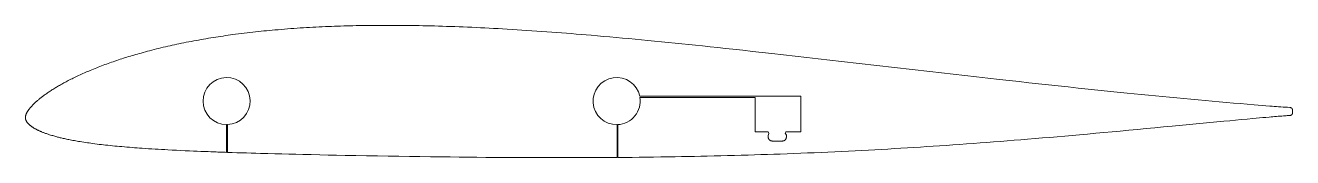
# Model space of a CAD drawing. Header units: millimetres. Extents: x -3 to 433, y 144 to 189.
import ezdxf

# ---------------------------------------------------------------- set-up
doc = ezdxf.new("R2010")
doc.units = ezdxf.units.MM
doc.layers.add('Geometries', color=7, linetype='Continuous')

msp = doc.modelspace()

# ---------------------------------------------------------------- linework, layer by layer
at = {"layer": 'Geometries', "linetype": 'Continuous', "lineweight": 13}
for p, q in [((208.38, 164.88), (263.74, 164.88)), ((248, 164.48), (208.45, 164.48)), ((247.99, 152.68), (248, 164.48)), ((263.74, 164.88), (263.72, 152.68)), ((66.4, 145.59), (66.4, 155.11)), ((66.74, 155.12), (66.74, 145.58)), ((200.6, 143.83), (200.6, 155.12)), ((200.8, 155.12), (200.8, 143.83)), ((252.51, 152.68), (247.99, 152.68)), ((252.73, 152.03), (252.51, 152.68)), ((258.37, 152.18), (258.57, 152.68)), ((263.72, 152.68), (258.57, 152.68)), ((252.54, 150.81), (252.54, 151.4)), ((257.42, 149.48), (253.87, 149.48)), ((258.75, 151.54), (258.75, 150.78))]:
    msp.add_line(p, q, dxfattribs=at)
at = {"layer": 'Geometries', "linetype": 'Continuous', "lineweight": 13, "flags": 128}
for points in [[(431.67, 161.02), (430.91, 161.06), (430.14, 161.1), (429.38, 161.15), (428.61, 161.2), (427.85, 161.25), (427.1, 161.3), (426.35, 161.35), (425.6, 161.41), (424.85, 161.47), (423.51, 161.57), (422.17, 161.68), (420.83, 161.79), (419.49, 161.91), (417.1, 162.11), (414.71, 162.32), (412.32, 162.52), (409.93, 162.73), (407.49, 162.95), (405.05, 163.17), (402.62, 163.39), (400.18, 163.61), (397.74, 163.83), (395.3, 164.06), (392.87, 164.29), (390.43, 164.52), (387.99, 164.76), (385.55, 164.99), (383.12, 165.23), (380.68, 165.47), (378.25, 165.72), (375.81, 165.96), (372.46, 166.3), (369.11, 166.65), (365.76, 166.99), (362.42, 167.34), (359.01, 167.7), (355.6, 168.06), (352.19, 168.43), (348.78, 168.79), (345.38, 169.16), (342.03, 169.53), (338.68, 169.9), (335.34, 170.26), (331.99, 170.64), (328.01, 171.08), (324.03, 171.53), (320.04, 171.98), (316.06, 172.43), (312.08, 172.88), (308.1, 173.33), (302.02, 174.03), (295.94, 174.72), (289.86, 175.42), (283.78, 176.12), (277.7, 176.82), (273.72, 177.28), (269.73, 177.73), (265.75, 178.18), (261.77, 178.64), (257.79, 179.09), (253.81, 179.53), (250.46, 179.91), (247.11, 180.28), (243.77, 180.65), (240.42, 181.01), (237.79, 181.3), (235.16, 181.58), (232.53, 181.86), (229.9, 182.14), (227.55, 182.38), (225.21, 182.63), (222.86, 182.87), (220.51, 183.11), (218.16, 183.35), (215.81, 183.58), (213.46, 183.82), (211.11, 184.05), (208.94, 184.26), (206.77, 184.46), (204.59, 184.67), (202.42, 184.87), (200.25, 185.07), (198.12, 185.26), (195.98, 185.45), (193.85, 185.64), (191.72, 185.82), (190.01, 185.97), (188.3, 186.11), (186.59, 186.25), (184.88, 186.39), (183.18, 186.52), (181.5, 186.65), (179.82, 186.78), (178.14, 186.91), (176.46, 187.03), (174.75, 187.15), (173.04, 187.27), (171.33, 187.39), (169.62, 187.5), (167.91, 187.61), (166.23, 187.72), (164.55, 187.82), (162.87, 187.92), (161.19, 188.02), (159.69, 188.1), (158.19, 188.19), (156.69, 188.26), (155.19, 188.34), (153.69, 188.42), (152.19, 188.49), (150.69, 188.56), (149.19, 188.62), (147.76, 188.68), (146.33, 188.74), (144.91, 188.79), (143.48, 188.84), (142.05, 188.89), (140.62, 188.94), (139.28, 188.98), (137.93, 189.02), (136.59, 189.05), (135.24, 189.08), (133.89, 189.11), (132.55, 189.14), (131.2, 189.16), (129.85, 189.18), (128.51, 189.2), (127.16, 189.22), (125.84, 189.23), (124.52, 189.24), (123.19, 189.24), (121.87, 189.24), (120.75, 189.24), (119.63, 189.24), (118.51, 189.23), (117.38, 189.23), (116.26, 189.22), (115.14, 189.2), (114.08, 189.19), (113.02, 189.17), (111.97, 189.15), (110.91, 189.13), (109.85, 189.11), (108.79, 189.08), (107.74, 189.06), (106.68, 189.03), (105.62, 188.99), (104.56, 188.96), (103.52, 188.92), (102.49, 188.88), (101.45, 188.84), (100.41, 188.8), (99.32, 188.75), (98.23, 188.7), (97.14, 188.64), (96.05, 188.58), (94.96, 188.52), (93.9, 188.46), (92.83, 188.39), (91.76, 188.33), (90.69, 188.25), (89.6, 188.18), (88.51, 188.1), (87.42, 188.02), (86.33, 187.93), (85.24, 187.84), (84.15, 187.75), (83.06, 187.66), (82.11, 187.57), (81.16, 187.48), (80.2, 187.39), (79.25, 187.3), (78.3, 187.2), (77.35, 187.1), (76.4, 187), (75.45, 186.89), (74.45, 186.78), (73.46, 186.66), (72.46, 186.54), (71.47, 186.42), (70.48, 186.29), (69.48, 186.16), (68.63, 186.05), (67.78, 185.94), (66.94, 185.82), (66.09, 185.7), (65.24, 185.57), (64.41, 185.45), (63.57, 185.32), (62.74, 185.19), (61.91, 185.06), (61.06, 184.93), (60.22, 184.79), (59.37, 184.65), (58.52, 184.5), (57.68, 184.35), (56.83, 184.2), (55.99, 184.05), (55.14, 183.89), (54.3, 183.73), (53.46, 183.57), (52.61, 183.41), (51.77, 183.24), (50.93, 183.07), (50.09, 182.89), (49.32, 182.73), (48.55, 182.56), (47.78, 182.39), (47.01, 182.22), (46.24, 182.05), (45.48, 181.87), (44.69, 181.69), (43.9, 181.5), (43.11, 181.31), (42.32, 181.11), (41.53, 180.92), (40.75, 180.72), (40.01, 180.52), (39.27, 180.33), (38.53, 180.13), (37.79, 179.93), (37.05, 179.73), (36.44, 179.55), (35.83, 179.38), (35.21, 179.2), (34.6, 179.02), (33.99, 178.84), (33.38, 178.66), (32.8, 178.49), (32.23, 178.31), (31.66, 178.13), (31.08, 177.95), (30.51, 177.76), (29.9, 177.57), (29.3, 177.37), (28.69, 177.16), (28.09, 176.96), (27.49, 176.75), (26.89, 176.54), (26.32, 176.34), (25.75, 176.14), (25.19, 175.94), (24.62, 175.73), (24.06, 175.52), (23.5, 175.31), (22.94, 175.09), (22.38, 174.88), (21.82, 174.66), (21.26, 174.43), (20.71, 174.21), (20.16, 173.99), (19.62, 173.76), (19.07, 173.53), (18.57, 173.32), (18.08, 173.1), (17.58, 172.89), (17.08, 172.67), (16.59, 172.44), (16.09, 172.22), (15.6, 171.99), (15.11, 171.76), (14.66, 171.55), (14.22, 171.34), (13.79, 171.13), (13.35, 170.91), (12.91, 170.69), (12.48, 170.47), (12.04, 170.25), (11.67, 170.05), (11.29, 169.85), (10.91, 169.65), (10.54, 169.44), (10.16, 169.24), (9.79, 169.03), (9.42, 168.82), (9.05, 168.61), (8.72, 168.41), (8.39, 168.22), (8.06, 168.02), (7.73, 167.82), (7.41, 167.62), (7.08, 167.42), (6.76, 167.21), (6.45, 167.02), (6.15, 166.82), (5.84, 166.62), (5.54, 166.42), (5.24, 166.22), (4.94, 166.01), (4.66, 165.82), (4.38, 165.62), (4.11, 165.42), (3.83, 165.22), (3.55, 165.02), (3.33, 164.85), (3.1, 164.68), (2.87, 164.51), (2.65, 164.33), (2.42, 164.16), (2.2, 163.98), (2.02, 163.84), (1.85, 163.7), (1.68, 163.56), (1.51, 163.41), (1.34, 163.26), (1.17, 163.12), (0.95, 162.91), (0.73, 162.71), (0.5, 162.5), (0.28, 162.29), (0.15, 162.15), (0.01, 162.02), (-0.12, 161.88), (-0.26, 161.75), (-0.39, 161.61), (-0.5, 161.49), (-0.6, 161.37), (-0.71, 161.25), (-0.81, 161.13), (-0.91, 161.01), (-1.01, 160.88), (-1.13, 160.74), (-1.25, 160.59), (-1.37, 160.44), (-1.48, 160.3), (-1.56, 160.19), (-1.65, 160.08), (-1.73, 159.97), (-1.8, 159.85), (-1.88, 159.74), (-1.96, 159.63), (-2.03, 159.51), (-2.07, 159.44), (-2.11, 159.36), (-2.15, 159.29), (-2.19, 159.21), (-2.22, 159.14), (-2.27, 159.04), (-2.31, 158.94), (-2.36, 158.84), (-2.4, 158.74), (-2.44, 158.64), (-2.48, 158.54), (-2.51, 158.44), (-2.55, 158.34), (-2.58, 158.23), (-2.61, 158.13), (-2.63, 158.07), (-2.64, 158), (-2.66, 157.94), (-2.67, 157.87), (-2.68, 157.81), (-2.68, 157.75), (-2.69, 157.7), (-2.69, 157.65), (-2.69, 157.6), (-2.69, 157.55)], [(66.4, 145.59), (65.9, 145.61), (65.4, 145.63), (64.9, 145.64), (64.39, 145.66), (63.88, 145.68), (63.38, 145.7), (62.87, 145.72), (61.94, 145.75), (61.01, 145.79), (60.09, 145.82), (58.85, 145.87), (57.61, 145.92), (56.37, 145.97), (55.13, 146.02), (53.66, 146.09), (52.18, 146.15), (50.71, 146.22), (49.23, 146.3), (47.76, 146.37), (46.28, 146.45), (45.18, 146.51), (44.07, 146.57), (42.96, 146.64), (41.86, 146.7), (40.75, 146.77), (39.65, 146.85), (38.54, 146.92), (37.44, 147), (36.57, 147.06), (35.7, 147.12), (34.83, 147.18), (33.97, 147.25), (33.1, 147.32), (32.23, 147.39), (31.37, 147.47), (30.5, 147.54), (29.7, 147.61), (28.89, 147.69), (28.09, 147.76), (27.29, 147.84), (26.49, 147.92), (25.69, 148), (24.89, 148.09), (24.15, 148.17), (23.42, 148.26), (22.69, 148.34), (21.95, 148.43), (21.22, 148.53), (20.49, 148.62), (19.86, 148.71), (19.23, 148.8), (18.61, 148.89), (17.98, 148.98), (17.36, 149.07), (16.73, 149.17), (16.11, 149.27), (15.62, 149.35), (15.13, 149.44), (14.64, 149.52), (14.15, 149.61), (13.66, 149.7), (13.17, 149.79), (12.68, 149.89), (12.29, 149.97), (11.89, 150.05), (11.5, 150.13), (11.1, 150.22), (10.71, 150.3), (10.32, 150.39), (9.92, 150.48), (9.62, 150.55), (9.31, 150.63), (9, 150.7), (8.69, 150.78), (8.39, 150.86), (8.08, 150.94), (7.78, 151.02), (7.42, 151.12), (7.06, 151.22), (6.71, 151.32), (6.36, 151.43), (6, 151.54), (5.65, 151.65), (5.38, 151.74), (5.1, 151.83), (4.83, 151.92), (4.55, 152.02), (4.28, 152.12), (4.01, 152.21), (3.79, 152.29), (3.56, 152.38), (3.35, 152.46), (3.13, 152.54), (2.91, 152.63), (2.69, 152.72), (2.52, 152.79), (2.35, 152.86), (2.18, 152.93), (2.01, 153.01), (1.84, 153.09), (1.68, 153.16), (1.51, 153.25), (1.35, 153.33), (1.18, 153.41), (1.02, 153.5), (0.86, 153.59), (0.69, 153.67), (0.54, 153.76), (0.39, 153.85), (0.24, 153.93), (0.09, 154.03), (-0.05, 154.12), (-0.17, 154.19), (-0.28, 154.26), (-0.38, 154.34), (-0.49, 154.41), (-0.6, 154.49), (-0.7, 154.57), (-0.82, 154.67), (-0.94, 154.76), (-1.06, 154.86), (-1.18, 154.96), (-1.28, 155.04), (-1.37, 155.12), (-1.46, 155.21), (-1.55, 155.29), (-1.64, 155.38), (-1.71, 155.45), (-1.78, 155.52), (-1.84, 155.59), (-1.91, 155.66), (-1.97, 155.74), (-2.03, 155.81), (-2.08, 155.88), (-2.13, 155.95), (-2.18, 156.03), (-2.22, 156.1), (-2.27, 156.18), (-2.31, 156.26), (-2.35, 156.34), (-2.4, 156.43), (-2.44, 156.52), (-2.47, 156.61), (-2.51, 156.7), (-2.54, 156.78), (-2.56, 156.85), (-2.59, 156.93), (-2.61, 157.01), (-2.63, 157.09), (-2.65, 157.17), (-2.66, 157.23), (-2.67, 157.29), (-2.68, 157.36), (-2.68, 157.42), (-2.69, 157.48), (-2.69, 157.55)], [(431.75, 158.26), (431.31, 158.24), (430.86, 158.21), (430.42, 158.18), (429.97, 158.15), (429.52, 158.11), (428.93, 158.07), (428.35, 158.03), (427.77, 157.98), (427.14, 157.93), (426.51, 157.88), (425.89, 157.83), (425.26, 157.77), (424.64, 157.72), (423.52, 157.62), (422.4, 157.52), (421.28, 157.41), (420.17, 157.31), (419.05, 157.21), (417.05, 157.02), (415.06, 156.83), (413.06, 156.65), (411.07, 156.46), (409.08, 156.27), (403.14, 155.71), (397.2, 155.15), (391.27, 154.58), (388.3, 154.3), (385.33, 154.02), (382.36, 153.74), (379.4, 153.46), (376.43, 153.18), (373.46, 152.9), (370.66, 152.64), (367.86, 152.39), (365.06, 152.13), (362.26, 151.88), (359.46, 151.63), (356.92, 151.4), (354.37, 151.18), (351.82, 150.96), (349.28, 150.74), (346.73, 150.52), (344.19, 150.31), (341.64, 150.1), (339.3, 149.91), (336.97, 149.72), (334.63, 149.53), (332.3, 149.35), (329.96, 149.17), (327.63, 148.99), (325.29, 148.82), (322.96, 148.65), (320.62, 148.48), (318.28, 148.31), (315.95, 148.15), (313.61, 147.98), (311.41, 147.84), (309.2, 147.69), (307, 147.55), (304.79, 147.4), (302.59, 147.27), (300.36, 147.13), (298.13, 146.99), (295.89, 146.86), (293.66, 146.73), (291.43, 146.61), (289.2, 146.48), (286.96, 146.36), (284.73, 146.25), (282.39, 146.13), (280.05, 146.01), (277.71, 145.89), (275.37, 145.78), (273.03, 145.68), (270.69, 145.57), (268.35, 145.47), (266.01, 145.37), (263.67, 145.28), (261.33, 145.19), (258.99, 145.1), (256.65, 145.01), (254.44, 144.94), (252.23, 144.86), (250.03, 144.79), (247.82, 144.72), (245.61, 144.65), (243.27, 144.58), (240.93, 144.52), (238.59, 144.45), (236.24, 144.4), (233.9, 144.34), (231.56, 144.29), (229.35, 144.24), (227.14, 144.19), (224.94, 144.15), (222.73, 144.11), (220.52, 144.07), (218.05, 144.03), (215.59, 143.99), (213.13, 143.96), (210.66, 143.93), (208.2, 143.9), (205.73, 143.87), (203.27, 143.85), (200.8, 143.83)], [(431.67, 161.02), (431.73, 161.02), (431.78, 161.01), (431.84, 161), (431.89, 160.99), (431.95, 160.97), (432, 160.96), (432.05, 160.94), (432.1, 160.91), (432.14, 160.89), (432.19, 160.86), (432.24, 160.83), (432.28, 160.8), (432.33, 160.76), (432.37, 160.73), (432.41, 160.69), (432.44, 160.65), (432.48, 160.6), (432.51, 160.56), (432.54, 160.51), (432.57, 160.46), (432.59, 160.41), (432.61, 160.36), (432.63, 160.31), (432.65, 160.26), (432.66, 160.21), (432.67, 160.16), (432.68, 160.11), (432.68, 160.06), (432.69, 160.01)], [(432.69, 159.23), (432.69, 159.18), (432.69, 159.13), (432.68, 159.07), (432.67, 159.02), (432.66, 158.97), (432.64, 158.92), (432.62, 158.88), (432.6, 158.83), (432.58, 158.78), (432.55, 158.74), (432.53, 158.69), (432.5, 158.65), (432.46, 158.61), (432.43, 158.57), (432.39, 158.53), (432.35, 158.5), (432.31, 158.47), (432.27, 158.44), (432.22, 158.41), (432.18, 158.38), (432.13, 158.36), (432.08, 158.34), (432.04, 158.32), (431.98, 158.3), (431.92, 158.29), (431.87, 158.28), (431.81, 158.27), (431.75, 158.26)], [(432.69, 160.01), (432.69, 159.79), (432.69, 159.57), (432.69, 159.23)], [(253.87, 149.48), (253.81, 149.49), (253.75, 149.49), (253.7, 149.5), (253.64, 149.51), (253.58, 149.52), (253.52, 149.54), (253.47, 149.55), (253.41, 149.57), (253.36, 149.6), (253.3, 149.62), (253.25, 149.65), (253.2, 149.68), (253.15, 149.71), (253.1, 149.74), (253.05, 149.78), (253, 149.82), (252.96, 149.86), (252.91, 149.9), (252.87, 149.94), (252.84, 149.99), (252.8, 150.03), (252.76, 150.08), (252.73, 150.13), (252.7, 150.18), (252.67, 150.23), (252.65, 150.29), (252.63, 150.34), (252.61, 150.39), (252.59, 150.44), (252.57, 150.51), (252.56, 150.57), (252.55, 150.63), (252.54, 150.69), (252.54, 150.75), (252.54, 150.81)], [(258.75, 150.78), (258.75, 150.72), (258.74, 150.67), (258.74, 150.61), (258.73, 150.56), (258.72, 150.5), (258.7, 150.45), (258.69, 150.39), (258.67, 150.34), (258.65, 150.29), (258.63, 150.24), (258.6, 150.18), (258.57, 150.13), (258.54, 150.08), (258.51, 150.04), (258.47, 149.99), (258.43, 149.94), (258.39, 149.9), (258.35, 149.86), (258.31, 149.82), (258.26, 149.78), (258.22, 149.74), (258.17, 149.71), (258.12, 149.68), (258.07, 149.65), (258.01, 149.62), (257.96, 149.6), (257.91, 149.58), (257.85, 149.56), (257.8, 149.54), (257.74, 149.52), (257.67, 149.51), (257.61, 149.5), (257.55, 149.49), (257.48, 149.48), (257.42, 149.48)], [(200.6, 143.83), (197.97, 143.81), (195.33, 143.79), (192.7, 143.78), (190.07, 143.77), (187.44, 143.76), (184.85, 143.76), (182.26, 143.76), (179.68, 143.76), (177.09, 143.76), (174.01, 143.77), (170.93, 143.78), (167.85, 143.79), (164.78, 143.8), (161.7, 143.82), (158.62, 143.84), (155.54, 143.87), (152.46, 143.9), (149.38, 143.92), (146.3, 143.96), (143.23, 143.99), (140.15, 144.03), (136.52, 144.07), (132.89, 144.12), (129.26, 144.17), (125.63, 144.23), (121.94, 144.29), (118.25, 144.35), (114.55, 144.41), (110.86, 144.48), (107.16, 144.55), (104.26, 144.61), (101.36, 144.67), (98.46, 144.73), (95.55, 144.79), (92.65, 144.86), (90.23, 144.92), (87.82, 144.97), (85.4, 145.03), (82.98, 145.1), (80.56, 145.16), (78.14, 145.23), (76.51, 145.27), (74.89, 145.32), (73.26, 145.37), (71.63, 145.42), (70, 145.47), (68.37, 145.53), (66.74, 145.58)]]:
    msp.add_lwpolyline(points, dxfattribs=at)
at = {"layer": 'Geometries', "linetype": 'Continuous', "lineweight": 13}
for centre, radius, start, end in [((66.45, 163.21), 8.1, 272.0762, 269.6463), ((200.45, 163.21), 8.1, 11.8852, 271.0611), ((200.45, 163.21), 8.1, 272.4765, 9.0078), ((253.84, 151.35), 1.3, 148.2724, 177.5533), ((257.24, 151.08), 1.58, 17.1496, 44.3474)]:
    msp.add_arc(centre, radius, start, end, dxfattribs=at)

doc.saveas('drawing.dxf')
